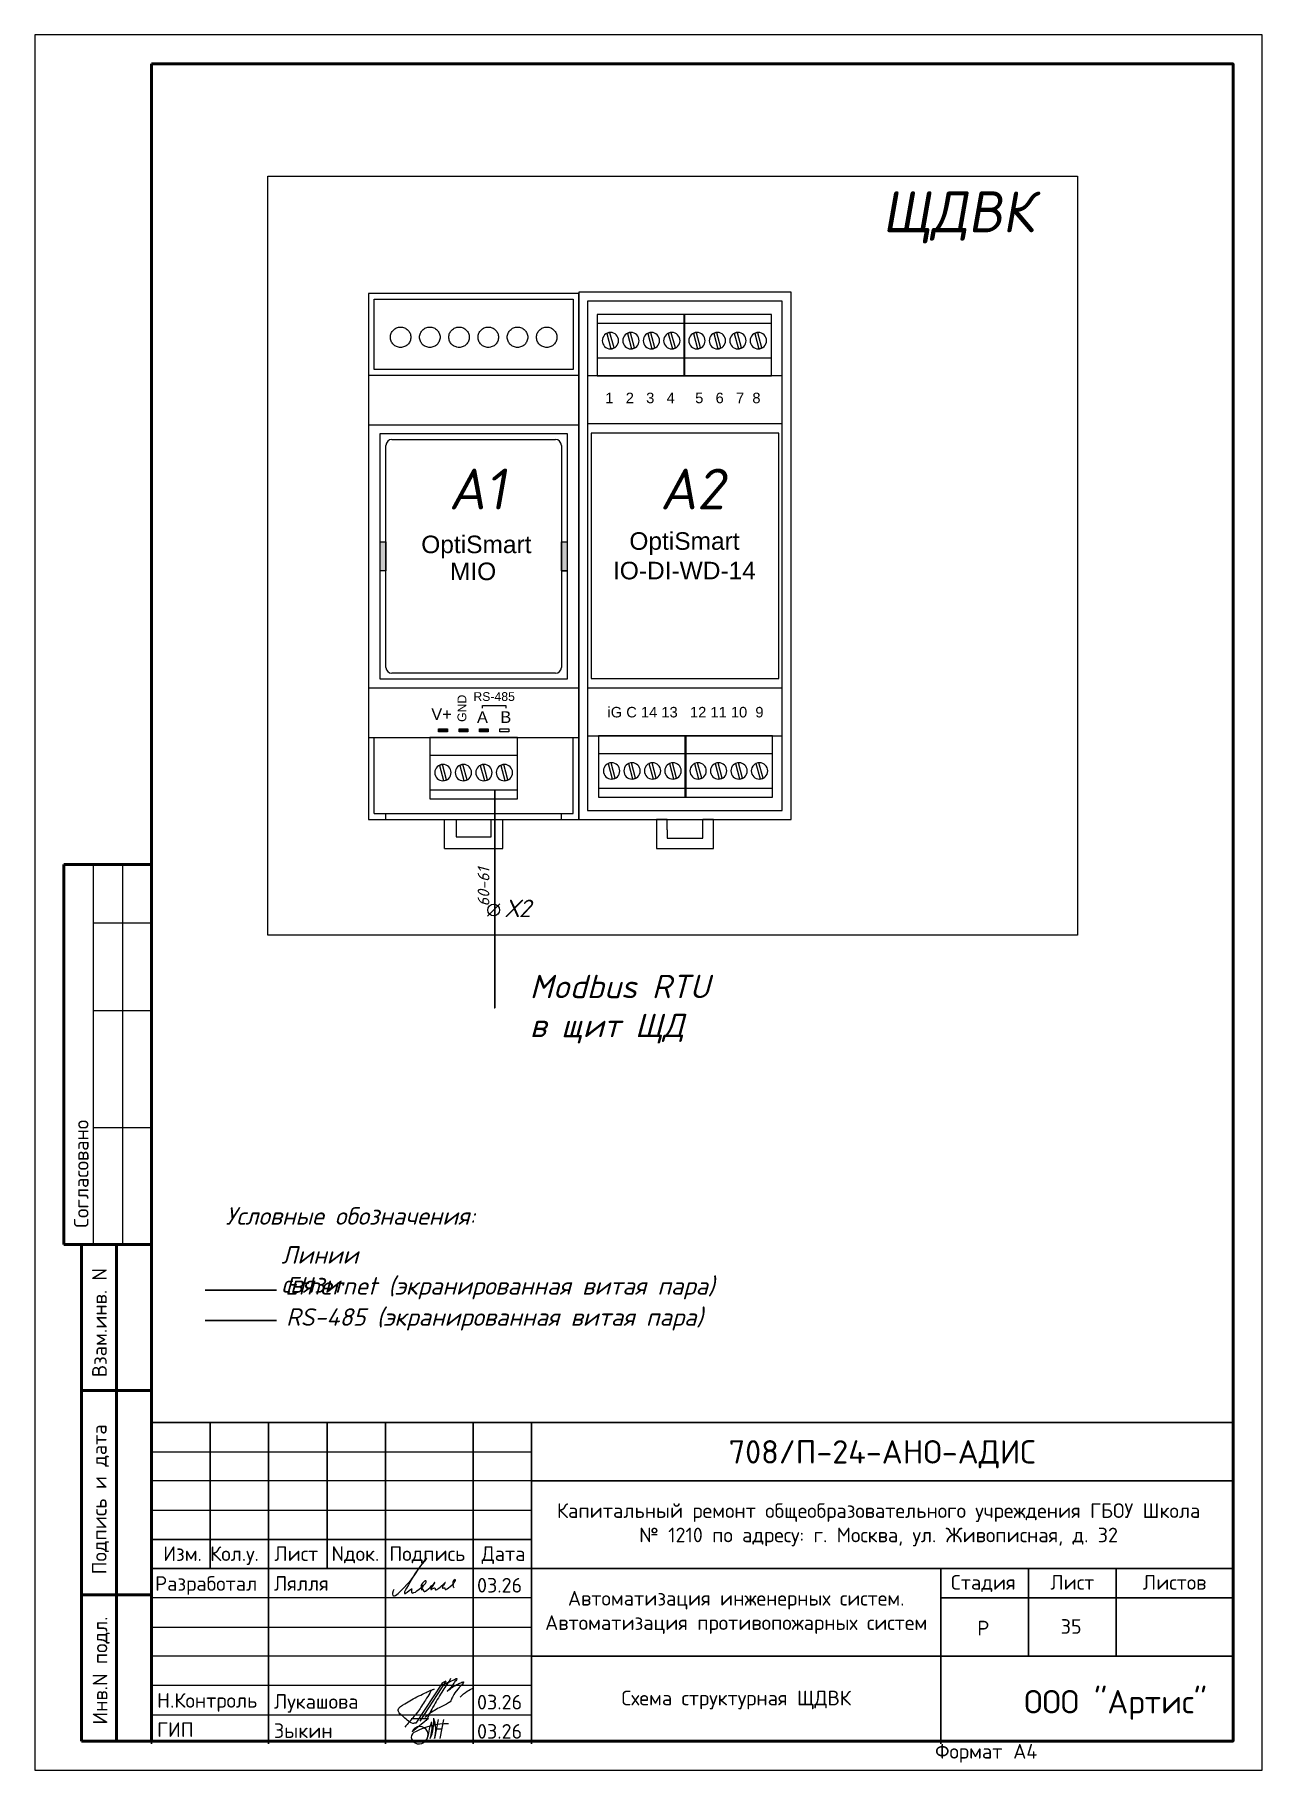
# Paper-space layout '1 (33)' of a CAD drawing. Header units: millimetres. Extents: x 10333 to 10543, y 857 to 1154.
# The model-space entities are those that its viewports show. They can reach past a viewport. Long polylines and large blocks are cut down to what shows.
import ezdxf
from ezdxf.enums import TextEntityAlignment as Align

# ---------------------------------------------------------------- set-up
doc = ezdxf.new("R2010")
doc.units = ezdxf.units.MM
for name, pattern in [('DASHED2', [0.375, 0.25, -0.125]), ('HIDDEN', [9.525, 6.35, -3.175]), ('невидимая2', [4.7625, 3.175, -1.5875])]:
    doc.linetypes.add(name, pattern=pattern)
for name, color, linetype in [('13-230VAC POWER DISTR.', 7, 'Continuous'), ('Основная', 7, 'Continuous'), ('СОТ', 7, 'Continuous'), ('Штампы', 7, 'Continuous')]:
    doc.layers.add(name, color=color, linetype=linetype)
for name, color, linetype, lineweight in [('text', 5, 'Continuous', 20), ('WB', 7, 'Continuous', 9), ('АР_текст', 250, 'Continuous', 40), ('Основная сплош', 7, 'Continuous', 30), ('Текст', 7, 'Continuous', 30)]:
    doc.layers.add(name, color=color, linetype=linetype, lineweight=lineweight)
for name, color, linetype, lineweight, true_color in [('Винты', 7, 'Continuous', 25, 0x000000), ('Клеммники', 7, 'Continuous', 25, 0x008000), ('ОФ_подписи', 5, 'Continuous', 13, 0x0000ff), ('Подписи', 5, 'Continuous', 18, 0x0000ff)]:
    doc.layers.add(name, color=color, linetype=linetype, lineweight=lineweight, true_color=true_color)
doc.styles.add('20', font='isocpeur.ttf', dxfattribs={"oblique": 10, "height": 20})
doc.styles.add('ICOCPEUR', font='isocpeur.ttf', dxfattribs={"height": 250})
doc.styles.add('PDF ISOCPEUR', font='isocpeur.ttf')
doc.styles.add('RubezhCAD', font='isocpeur.ttf')
doc.styles.get("Standard").update_dxf_attribs({"font": 'arial.ttf'})
doc.styles.add('Standart  GenSys', font='isocpeui.ttf', dxfattribs={"height": 2})
doc.styles.add('textstyle0', font='arial.ttf')
doc.styles.add('textstyle1', font='arial.ttf')
doc.styles.add('textstyle23', font='arial.ttf')
doc.styles.add('textstyle24', font='arial.ttf')
doc.styles.add('textstyle25', font='arial.ttf')
doc.styles.add('textstyle26', font='arial.ttf')
doc.styles.add('TIMES', font='times.ttf')
doc.styles.add('XREF1$0$Standard', font='isocpeur.ttf')
doc.styles.add('Подписи к клеммникам', font='arial.ttf', dxfattribs={"height": 1.8})

# ---------------------------------------------------------------- blocks, each defined once
blk = doc.blocks.new('П_Зыкин')
at = {"layer": 'ОФ_подписи', "color": 152, "ltscale": 100, "true_color": 0x0061c2, "transparency": 33554687}
for p, q in [((142, 249), (62, -174)), ((102, 37), (218, 37)), ((258, 249), (178, -174))]:
    blk.add_line(p, q, dxfattribs=at)
blk.add_lwpolyline([(-462, 273), (-74, 273), (-446, -30)], dxfattribs=at)
for centre, radius, start, end in [((-271, -94), 186, 314.2393, 159.9348), ((345, -1372), 1523, 88.8758, 117.8788), ((1109, -252), 1204, 158.7593, 174.231), ((-1024, 224), 1068, 337.8144, 2.8859), ((-849, 72), 852, 342.8308, 7.4815), ((-9, 182), 4.48, 8.9691, 155.6551), ((-643, 22), 732, 344.4555, 20.462), ((-318, -169), 151, 108.7568, 173.4251), ((-287, -115), 185, 191.5358, 322.3512)]:
    blk.add_arc(centre, radius, start, end, dxfattribs=at)
blk = doc.blocks.new('П_Лукашова')
at = {"layer": 'ОФ_подписи', "color": 152, "true_color": 0x0061c2}
for p, q in [((221, 339), (-221, -339)), ((286, 371), (-156, -307)), ((283, 370), (218, 338))]:
    blk.add_line(p, q, dxfattribs=at)
for points in [[(366, 415), (236, 213), (85, -37), (-50, -300)], [(221, 301), (344, 360), (434, 401), (475, 416), (464, 395), (420, 336), (342, 232), (310, 203), (337, 221), (420, 283), (490, 322), (558, 352), (576, 358), (491, 240), (403, 113), (374, 49), (360, 20)], [(-221, -339), (-276, -344), (-368, -289), (-446, -221), (-505, -166), (-522, -116), (-412, -16), (-295, 56), (-173, 120), (-49, 179), (33, 216), (87, 237), (52, 221), (11, 167), (-59, 51), (-126, -52), (-177, -132), (-256, -231), (-409, -409)], [(360, 20), (294, -18), (203, -65), (91, -124), (-73, -248)], [(530, 102), (646, 199), (748, 254)]]:
    blk.add_spline(points, degree=3, dxfattribs=at)
blk = doc.blocks.new('A$C11203D1A')
at = {"layer": 'Подписи', "lineweight": 25}
blk.add_lwpolyline([(0.24, 1.11), (0.09, 0.86), (0, 0.47), (0.01, 0.27), (0.06, 0.09), (0.17, 0.01), (0.33, 0), (0.53, 0.07), (0.73, 0.22), (0.94, 0.41), (1.81, 1.26), (2.64, 2.1), (3.19, 2.76), (3.8, 3.63), (4.42, 4.6), (5, 5.4), (5.39, 5.96), (5.72, 6.46), (5.82, 6.46), (5.73, 6.31), (4.71, 5.11), (3.82, 3.76), (2.71, 1.9), (2.36, 1.31), (2.15, 0.93), (2.05, 0.72), (2.04, 0.6), (2.04, 0.49), (2.07, 0.44), (2.13, 0.41), (2.22, 0.43), (2.34, 0.53), (2.48, 0.65), (2.83, 0.93), (3.1, 1.12), (3.23, 1.19), (3.28, 1.19), (3.29, 1.16), (3.26, 1.06), (3.23, 0.9), (3.22, 0.77), (3.24, 0.65), (3.26, 0.58), (3.34, 0.52), (3.42, 0.48), (3.54, 0.51), (3.66, 0.56), (3.92, 0.66), (4.17, 0.85), (4.57, 1.16), (4.82, 1.36), (5, 1.53), (5.18, 1.68), (5.48, 1.96), (5.64, 2.15), (5.74, 2.33), (5.75, 2.44), (5.75, 2.53), (5.69, 2.57), (5.6, 2.58), (5.49, 2.54), (5.33, 2.4), (5.12, 2.18), (4.99, 1.99), (4.9, 1.86), (4.85, 1.74), (4.87, 1.66), (4.92, 1.62), (5.03, 1.65), (5.11, 1.72), (5.21, 1.79), (5.24, 1.81), (5.28, 1.82), (5.31, 1.82), (5.32, 1.79), (5.26, 1.69), (5.19, 1.61), (5.11, 1.47), (5.03, 1.34), (4.98, 1.25), (4.97, 1.17), (4.97, 1.09), (5.01, 1.05), (5.05, 1.06), (5.1, 1.11), (5.14, 1.13), (5.2, 1.13), (5.23, 1.07), (5.27, 0.94), (5.32, 0.85), (5.35, 0.8), (5.43, 0.77), (5.52, 0.78), (5.61, 0.84), (5.88, 1), (6.13, 1.19), (6.42, 1.46), (6.68, 1.7), (6.94, 1.94), (7.06, 2.08), (7.22, 2.28), (7.23, 2.3), (7.23, 2.31), (7.2, 2.31), (7.18, 2.28), (7.15, 2.24), (6.76, 1.63), (6.67, 1.45), (6.59, 1.3), (6.56, 1.22), (6.56, 1.16), (6.57, 1.11), (6.6, 1.08), (6.65, 1.1), (6.7, 1.13), (6.79, 1.19), (6.88, 1.26), (6.99, 1.31), (7.07, 1.35), (7.18, 1.36), (7.23, 1.33), (7.27, 1.28), (7.28, 1.18), (7.28, 1.12), (7.3, 1.08), (7.34, 1.04), (7.38, 1.02), (7.45, 1.01), (7.52, 1.04), (7.6, 1.09), (7.73, 1.19), (7.93, 1.34), (8.13, 1.48), (8.36, 1.7), (8.65, 1.95), (8.78, 2.07), (8.9, 2.16), (8.98, 2.23), (9.03, 2.27), (9.04, 2.29), (9.02, 2.3), (8.99, 2.29), (8.97, 2.25), (8.92, 2.16), (8.7, 1.81), (8.57, 1.61), (8.52, 1.53), (8.51, 1.43), (8.53, 1.37), (8.56, 1.33), (8.6, 1.33), (8.66, 1.35), (8.72, 1.39), (8.76, 1.41), (8.86, 1.4), (8.93, 1.37), (8.94, 1.31), (8.96, 1.22), (8.98, 1.14), (9.02, 1.1), (9.08, 1.07), (9.17, 1.1), (9.24, 1.14), (9.33, 1.2), (9.56, 1.37), (9.86, 1.59), (10.18, 1.87), (10.41, 2.09), (10.57, 2.29), (10.72, 2.51), (10.76, 2.62), (10.77, 2.7), (10.75, 2.75), (10.68, 2.79), (10.58, 2.76), (10.5, 2.69), (10.38, 2.54), (10.32, 2.41), (10.31, 2.25), (10.32, 2.09), (10.33, 1.85), (10.35, 1.7), (10.37, 1.58), (10.4, 1.47), (10.47, 1.37)], dxfattribs=at)
blk = doc.blocks.new('Штамп')
at = {"layer": 'Основная'}
for p, q in [((-18500, 5000), (-12000, 5000)), ((-12000, 4500), (-18500, 4500)), ((-18500, 4000), (-12000, 4000)), ((-12000, 2500), (-18500, 2500)), ((-18500, 2000), (-12000, 2000)), ((-12000, 1500), (-18500, 1500)), ((-12000, 1000), (-18500, 1000)), ((-18500, 500), (-12000, 500))]:
    blk.add_line(p, q, dxfattribs=at)
at = {"layer": 'Основная сплош'}
for p, q in [((-18500, 5500), (0, 5500)), ((-18500, 5500), (-18500, 0)), ((-17500, 5500), (-17500, 3000)), ((-16500, 0), (-16500, 5500)), ((-15500, 5500), (-15500, 3000)), ((-14500, 0), (-14500, 5500)), ((-13000, 5500), (-13000, 0)), ((-12000, 0), (-12000, 5500)), ((-12000, 4500), (0, 4500)), ((-18500, 3500), (-12000, 3500)), ((0, 3000), (-18500, 3000)), ((-5000, 3000), (-5000, 0)), ((-3500, 3000), (-3500, 1500)), ((-2000, 3000), (-2000, 1500)), ((-5000, 2500), (0, 2500)), ((-12000, 1500), (0, 1500))]:
    blk.add_line(p, q, dxfattribs=at)
at = {"transparency": 33554687, "xscale": 100, "yscale": 100, "zscale": 100}
blk.add_blockref('A$C11203D1A', (-14379, 2533), dxfattribs=at)
at = {"layer": 'ОФ_подписи', "color": 5}
for name, p, xscale, yscale, zscale in [('П_Лукашова', (-13755, 700), 1.010226427429054, 1.010226427429054, 1.010226427429054), ('П_Зыкин', (-13706, 228), 0.7621923841183493, 0.7621923841183493, 0.7621923841183493)]:
    blk.add_blockref(name, p, dxfattribs=dict(at, xscale=xscale, yscale=yscale, zscale=zscale))
at = {"transparency": 33554687, "insert": (-8500, 2250), "char_height": 250, "width": 7000, "attachment_point": 5, "style": 'PDF ISOCPEUR'}
blk.add_mtext('Автоматизация инженерных систем. Автоматизация противопожарных систем', dxfattribs=at)
at = {"layer": 'АР_текст', "color": 7, "transparency": 33554687, "insert": (-2009, 668), "char_height": 400, "width": 7750, "attachment_point": 5, "style": 'RubezhCAD'}
blk.add_mtext('{\\C0;ООО "Артис"}', dxfattribs=at)
at = {"layer": 'Текст', "color": 0, "style": 'RubezhCAD'}
blk.add_text('708/П-24-АНО-АДИС', height=400, dxfattribs=at).set_placement((-6000, 4798), align=Align.CENTER)
at = {"layer": 'Текст', "linetype": 'Continuous', "style": 'RubezhCAD'}
for s, p in [('Изм.', (-18302, 3131)), ('Кол.у.', (-17500, 3131)), ('Лист', (-16402, 3131)), ('Nдок.', (-15424, 3131)), ('Подпись', (-14434, 3131)), ('Дата', (-12857, 3131))]:
    blk.add_text(s, height=250, dxfattribs=at).set_placement(p)
at = {"layer": 'Текст', "style": 'ICOCPEUR'}
for s, p in [('Разработал', (-18441, 2620)), ('Лялля', (-16408, 2622)), ('03.26', (-12934, 2590)), ('Н.Контроль', (-18407, 620)), ('Лукашова', (-16408, 602)), ('03.26', (-12934, 590)), ('ГИП', (-18407, 120)), ('Зыкин', (-16408, 102)), ('03.26', (-12934, 90))]:
    blk.add_text(s, height=250, dxfattribs=at).set_placement(p)
at = {"layer": 'Текст', "color": 7, "linetype": 'Continuous', "style": 'RubezhCAD'}
for s, p in [('Стадия', (-4273, 2640)), ('Лист', (-2750, 2640)), ('Листов', (-1000, 2640))]:
    blk.add_text(s, height=250, dxfattribs=at).set_placement(p, align=Align.CENTER)
at = {"layer": 'Текст', "color": 7, "style": 'RubezhCAD'}
blk.add_text('Р', height=250, dxfattribs=at).set_placement((-4273, 1857), align=Align.CENTER)
at = {"layer": 'Текст', "ltscale": 100, "insert": (-6063, 3750), "char_height": 250, "attachment_point": 5, "style": 'RubezhCAD'}
blk.add_mtext_dynamic_manual_height_columns('\\pi-3.125;Капитальный ремонт общеобразовательного учреждения ГБОУ Школа{\\H1.25x; }\\P№ 1210 по адресу: г. Москва, ул. Живописная, д. 32{\\H1.21604x; }\\P', width=11832.53, gutter_width=1250, heights=[1893], dxfattribs=at)
at = {"layer": 'Текст', "ltscale": 100, "style": 'RubezhCAD'}
blk.add_attdef('ЛИСТОВ', text='', height=250, dxfattribs=at).set_placement((-1000, 1857), align=Align.CENTER)
at = {"layer": 'Текст', "ltscale": 100, "style": 'TIMES'}
blk.add_attdef('НАЗВАНИЕ', text='', height=250, dxfattribs=at).set_placement((-8500, 750), align=Align.MIDDLE_CENTER)
blk = doc.blocks.new('15EDGKC-3.5-04P')
at = {"layer": 'Винты'}
for p, q in [((2.16, 5.87), (1.64, 5.74)), ((1.64, 5.74), (2.34, 3.13)), ((2.86, 3.26), (2.16, 5.87)), ((2.34, 3.13), (2.86, 3.26)), ((5.66, 5.87), (5.14, 5.74)), ((5.14, 5.74), (5.84, 3.13)), ((6.36, 3.26), (5.66, 5.87)), ((5.84, 3.13), (6.36, 3.26)), ((9.16, 5.87), (8.64, 5.74)), ((8.64, 5.74), (9.34, 3.13)), ((9.86, 3.26), (9.16, 5.87)), ((9.34, 3.13), (9.86, 3.26)), ((12.66, 5.87), (12.14, 5.74)), ((12.14, 5.74), (12.84, 3.13)), ((13.36, 3.26), (12.66, 5.87)), ((12.84, 3.13), (13.36, 3.26))]:
    blk.add_line(p, q, dxfattribs=at)
for centre, start, end in [((2.25, 4.5), 0, 180), ((2.25, 4.5), 180, 0), ((5.75, 4.5), 0, 180), ((5.75, 4.5), 180, 0), ((9.25, 4.5), 0, 180), ((9.25, 4.5), 180, 0), ((12.75, 4.5), 0, 180), ((12.75, 4.5), 180, 0)]:
    blk.add_arc(centre, 1.4, start, end, dxfattribs=at)
at = {"layer": 'Клеммники'}
blk.add_line((0, 10.5), (0, 10.5), dxfattribs=at)
at = {"layer": 'Клеммники', "color": 96, "true_color": 0x008000}
for points in [[(0, 0), (15, 0), (15, 10.5), (0, 10.5)], [(0, 7.5), (15, 7.5), (15, 10.5), (0, 10.5)], [(0, 0), (15, 0), (15, 1.5), (0, 1.5)]]:
    blk.add_lwpolyline(points, close=True, dxfattribs=at)
blk = doc.blocks.new('OptiSmart MIO')
for points in [[(33.05, 42.54), (33.05, 47.54), (34.05, 47.54), (34.05, 42.54)], [(2, 42.5), (2, 47.5), (3, 47.5), (3, 42.5)]]:
    blk.add_hatch(color=256).paths.add_polyline_path(points)
at = {"true_color": 0xff0000}
blk.add_hatch(color=1, dxfattribs=at).paths.add_polyline_path([(13.5, 15.5), (13.5, 15), (12, 15), (12, 15.5)])
at = {"true_color": 0x000000}
blk.add_hatch(color=18, dxfattribs=at).paths.add_polyline_path([(17, 15.5), (17, 15), (15.5, 15), (15.5, 15.5)])
at = {"true_color": 0xffff00}
blk.add_hatch(color=2, dxfattribs=at).paths.add_polyline_path([(20.5, 15.5), (20.5, 15), (19, 15), (19, 15.5)])
for p, q in [((36, 90), (0, 90)), ((0, 90), (0, 0)), ((36, 0), (36, 90)), ((1, 89), (35, 89)), ((1, 77), (1, 89)), ((35, 89), (35, 77)), ((0, 76), (36, 76)), ((35, 77), (1, 77)), ((0, 67.5), (36, 67.5)), ((2, 66), (34, 66)), ((2, 24), (2, 66)), ((34, 66), (34, 24)), ((3, 26), (3, 64)), ((4, 65), (32, 65)), ((33, 64), (33, 26)), ((2, 47.5), (3, 47.5)), ((2, 42.5), (2, 47.5)), ((3, 47.5), (3, 42.5)), ((33, 47.5), (34, 47.5)), ((33, 47.5), (34, 47.5)), ((33, 42.5), (33, 47.5)), ((34, 47.5), (34, 42.5)), ((3, 42.5), (2, 42.5)), ((33, 42.5), (34, 42.5)), ((34, 42.5), (33, 42.5)), ((34, 24), (2, 24)), ((32, 25), (4, 25)), ((0, 22.5), (36, 22.5)), ((19.5, 19), (19.5, 19.5)), ((19.5, 19.5), (23.5, 19.5)), ((23.5, 19.5), (23.5, 19)), ((0, 14), (36, 14)), ((1, 1), (1, 14)), ((35, 1), (35, 14)), ((0, 0), (36, 0)), ((1, 1), (35, 1)), ((3, 0), (3, 1)), ((13, -5), (13, 0)), ((15, 0), (15, -3)), ((21, -3), (21, 0)), ((23, -5), (23, 0)), ((33, 0), (33, 1)), ((13, -5), (23, -5)), ((15, -3), (21, -3))]:
    blk.add_line(p, q)
at = {"color": 1, "true_color": 0xff0000}
for p, q in [((12, 15.5), (13.5, 15.5)), ((12, 15), (12, 15.5)), ((13.5, 15), (12, 15)), ((13.5, 15.5), (13.5, 15))]:
    blk.add_line(p, q, dxfattribs=at)
at = {"color": 18, "true_color": 0x000000}
for p, q in [((15.5, 15.5), (17, 15.5)), ((15.5, 15), (15.5, 15.5)), ((17, 15), (15.5, 15)), ((17, 15.5), (17, 15)), ((22.5, 15.5), (24, 15.5)), ((22.5, 15), (22.5, 15.5)), ((24, 15), (22.5, 15)), ((24, 15.5), (24, 15))]:
    blk.add_line(p, q, dxfattribs=at)
at = {"color": 2, "true_color": 0xffff00}
for p, q in [((19, 15.5), (20.5, 15.5)), ((19, 15), (19, 15.5)), ((20.5, 15), (19, 15)), ((20.5, 15.5), (20.5, 15))]:
    blk.add_line(p, q, dxfattribs=at)
at = {"linetype": 'DASHED2', "ltscale": 0.7}
for centre in [(5.5, 82.5), (10.5, 82.5), (15.5, 82.5), (20.5, 82.5), (25.5, 82.5), (30.5, 82.5)]:
    blk.add_circle(centre, 1.75, dxfattribs=at)
for centre, start, end in [((4, 64), 90, 180), ((32, 64), 0, 90), ((4, 26), 180, 270), ((32, 26), 270, 0)]:
    blk.add_arc(centre, 1, start, end)
blk.add_blockref('15EDGKC-3.5-04P', (10.5, 3.5))
at = {"style": 'textstyle23'}
for s, p in [('OptiSmart', (9.03, 44.65)), ('MIO', (13.94, 40.04))]:
    blk.add_text(s, height=3, dxfattribs=at).set_placement(p, align=Align.BOTTOM_LEFT)
at = {"insert": (16, 19), "char_height": 1, "attachment_point": 5, "rotation": 90, "style": 'textstyle1'}
blk.add_mtext('\\H1.5;GND', dxfattribs=at)
for s, insert, char_height, attachment_point, style in [('\\H1.5;RS-485', (21.5, 21), 1, 5, 'textstyle0'), ('\\H2;V+', (12.5, 18), 1, 5, 'textstyle24'), ('A', (19.5, 18.5), 2, 2, 'textstyle25'), ('B', (23.5, 18.5), 2, 2, 'textstyle26')]:
    blk.add_mtext(s, dxfattribs=dict(insert=insert, char_height=char_height, attachment_point=attachment_point, style=style))
blk = doc.blocks.new('WBIO-DI-WD-14')
at = {"layer": 'WB'}
for p, q in [((36.3, 90.2), (0, 90.2)), ((0, 90.2), (0, 0)), ((36.3, 0), (36.3, 90.2)), ((34.8, 88.7), (1.5, 88.7)), ((1.5, 88.7), (1.5, 1.5)), ((34.8, 1.5), (34.8, 88.7)), ((0, 75.91), (0, 75.91)), ((0, 75.91), (0, 14.29)), ((34.8, 75.91), (1.5, 75.91)), ((36.3, 14.29), (36.3, 75.91)), ((0, 67.67), (0, 67.67)), ((34.8, 67.67), (1.5, 67.67)), ((34.2, 66.1), (2.1, 66.1)), ((2.1, 66.1), (2.1, 24.1)), ((34.2, 24.1), (34.2, 66.1)), ((2.1, 24.1), (34.2, 24.1)), ((1.5, 22.53), (34.8, 22.53)), ((1.5, 14.29), (34.8, 14.29)), ((0, 0), (36.3, 0)), ((1.5, 1.5), (34.8, 1.5)), ((15.1, -1.8), (15.1, 0)), ((21.2, -1.8), (21.2, 0))]:
    blk.add_line(p, q, dxfattribs=at)
for points in [[(15.1, 0), (13.3, 0), (13.3, -5), (23, -5), (23, 0), (21.2, 0)], [(15.1, -1.8), (15.1, -3.2), (21.2, -3.2), (21.2, -1.8)]]:
    blk.add_lwpolyline(points, dxfattribs=at)
at = {"layer": 'WB', "rotation": 180}
for p in [(18.15, 86.41), (32.95, 86.41)]:
    blk.add_blockref('15EDGKC-3.5-04P', p, dxfattribs=at)
at = {"layer": 'WB'}
for p in [(3.35, 3.79), (18.15, 3.79)]:
    blk.add_blockref('15EDGKC-3.5-04P', p, dxfattribs=at)
at = {"layer": 'WB', "style": 'Подписи к клеммникам'}
for s, p in [('             1   2   3   4     5   6   7  8', (-4.56, 71.21)), ('       iG C 14 13   12 11 10  9', (0, 17.44))]:
    blk.add_text(s, height=1.8, dxfattribs=at).set_placement(p)
at = {"layer": 'WB'}
blk.add_attdef('Name_001', (16.17, 43.6), '', height=3, dxfattribs=at)
blk = doc.blocks.new('*U21')
at = {"lineweight": 50}
for p, q in [((5, 155), (20, 155)), ((5, 155), (5, 90)), ((5, 90), (20, 90)), ((8, 5), (8, 90)), ((14, 5), (14, 90)), ((8, 65), (20, 65)), ((8, 30), (20, 30)), ((8, 5), (20, 5))]:
    blk.add_line(p, q, dxfattribs=at)
for p, q in [((10, 155), (10, 90)), ((15, 155), (15, 90)), ((10, 145), (20, 145)), ((10, 130), (20, 130)), ((10, 110), (20, 110)), ((5, 90), (8, 90))]:
    blk.add_line(p, q)
blk.add_lwpolyline([(0, 0), (210, 0), (210, 297), (0, 297)], close=True)
blk.add_lwpolyline([(20, 292), (205, 292), (205, 5), (20, 5)], close=True, dxfattribs=at)
at = {"style": 'XREF1$0$Standard'}
for s, p in [('Согласовано', (7.95, 102.07)), ('Взам.инв. N', (11.07, 76.61)), ('Подпись и дата', (11.04, 46.36)), ('Инв.N подл.', (11.17, 17.07))]:
    blk.add_text(s, height=2.5, rotation=90, dxfattribs=at).set_placement(p, align=Align.MIDDLE_CENTER)
blk.add_text('Формат', height=2.5, dxfattribs=at).set_placement((154.02, 2))
blk.add_text('А4', height=2.5, dxfattribs=at).set_placement((171.51, 2), align=Align.RIGHT)
for tag, p in [('СОГЛАСОВАНО_ДАТА2', (14.37, 145.56)), ('СОГЛАСОВАНО_ДАТА3', (19.37, 145.56)), ('СОГЛАСОВАНО_ФАМИЛИЯ2', (14.37, 110.56)), ('СОГЛАСОВАНО_ФАМИЛИЯ3', (19.37, 110.56)), ('СОГЛАСОВАНО_ДОЛЖНОСТЬ2', (14.37, 90.56)), ('СОГЛАСОВАНО_ДОЛЖНОСТЬ3', (19.37, 90.56))]:
    blk.add_attdef(tag, p, '', height=2.5, rotation=90, dxfattribs=at)
for tag, p in [('ВЗАМ_ИНВ_НОМЕР', (19.37, 77.5)), ('ИНВ_N_ПОДЛ', (19.37, 17.5))]:
    blk.add_attdef(tag, text='', height=2.5, rotation=90, dxfattribs=at).set_placement(p, align=Align.CENTER)
blk.add_attdef('ИНВ_ДАТА', text='', height=2.5, rotation=90, dxfattribs=at).set_placement((19.37, 63.83), align=Align.RIGHT)

msp = doc.modelspace()

# ---------------------------------------------------------------- linework, layer by layer
at = {"color": 94, "lineweight": 30, "ltscale": 4}
msp.add_line((1218305.2, 32175.9), (1219524.5, 32175.9), dxfattribs=at)
at = {"color": 1, "lineweight": 30, "ltscale": 4}
msp.add_line((1218305.2, 31658.2), (1219524.5, 31658.2), dxfattribs=at)
at = {"linetype": 'HIDDEN', "lineweight": 13, "ltscale": 2}
msp.add_lwpolyline([(1219377.6, 51239.9), (1233226.8, 51239.9), (1233226.8, 38251.9), (1219377.6, 38251.9)], close=True, dxfattribs=at)
at = {"color": 1, "lineweight": 30}
msp.add_lwpolyline([(1223256.1, 40735.2), (1223256.1, 39089.6), (1223256.1, 39089.6), (1223256.1, 37007.3), (1223256.1, 37007.3)], dxfattribs=at)
at = {"ltscale": 100}
msp.add_lwpolyline([(1223132.4, 38577.2), (1223344.6, 38789.3)], dxfattribs=at)
at = {"color": 1, "lineweight": 30}
msp.add_lwpolyline([(1223256.1, 37007.3, 0, 0, 0), (1224695.2, 37007.3, 0, 0, 0), (1224695.2, 37007.3, 0, 0, 0), (1224695.2, 37007.3, 0, 0, 0), (1227614.7, 37007.3, 300, 0, 0), (1228241.1, 37007.3, 0, 0, 0)], format="xyseb", dxfattribs=at)
at = {"ltscale": 100}
msp.add_circle((1223238.5, 38683.3), 100, dxfattribs=at)

# ---------------------------------------------------------------- block references
at = {"xscale": 100, "yscale": 100, "zscale": 100}
msp.add_blockref('OptiSmart MIO', (1221096.5, 40235.2), dxfattribs=at)
ref = msp.add_blockref('WBIO-DI-WD-14', (1224696.5, 40235.2), dxfattribs=dict(xscale=100, yscale=100, zscale=100))
ref.add_attrib('Name_001', 'OptiSmart', (1225559.7, 44847.8), dxfattribs={"layer": 'WB', "height": 300})
ref.add_attrib('Name_002', 'IO-DI-WD-14', (1225279.8, 44342.5), dxfattribs={"layer": 'WB', "height": 300})
at = {"layer": 'СОТ'}
msp.add_blockref('Штамп', (1235887.7, 24413.1), dxfattribs=at)
at = {"layer": 'Штампы', "color": 7, "transparency": 33554687, "xscale": 100, "yscale": 100, "zscale": 100}
msp.add_blockref('*U21', (1215387.7, 23961.7), dxfattribs=at)

# ---------------------------------------------------------------- texts
at = {"color": 1, "insert": (1223857.4, 36986.6), "char_height": 400, "width": 3971.268, "attachment_point": 4, "style": 'Standart  GenSys'}
msp.add_mtext('Modbus RTU\\Pв щит ЩД', dxfattribs=at)
at = {"linetype": 'невидимая2', "char_height": 300, "attachment_point": 1, "style": 'Standart  GenSys'}
for s, insert, width in [('{\\fISOCPEUR|b1|i1|c204|p34;Условные обозначения:}', (1218654.2, 33598), 5203.18), ('Линии связи', (1219608.1, 32932.1), 2348.216), ('Ethernet (экранированная витая пара)', (1219670.6, 32401.9), 9660.439), ('RS-485 (экранированная витая пара)', (1219686.8, 31868.4), 8165.288)]:
    msp.add_mtext(s, dxfattribs=dict(at, insert=insert, width=width))
at = {"layer": '13-230VAC POWER DISTR.', "color": 94, "linetype": 'Continuous', "style": 'Standart  GenSys'}
msp.add_text('60-61', height=200, rotation=90, dxfattribs=at).set_placement((1223165, 38745.6))
at = {"layer": '13-230VAC POWER DISTR.', "linetype": 'Continuous', "style": 'Standart  GenSys'}
msp.add_text('Х2', height=300, dxfattribs=at).set_placement((1223437, 38561.1))
at = {"layer": 'text', "color": 0, "style": '20', "oblique": 10}
msp.add_text('ЩДВК', height=700, rotation=360, dxfattribs=at).set_placement((1229887.1, 50281.8))
at = {"layer": 'text', "style": '20', "oblique": 10}
for s, p in [('A1', (1222470.2, 45538.2)), ('A2', (1226085.2, 45538.2))]:
    msp.add_text(s, height=700, rotation=360, dxfattribs=at).set_placement(p)
at = {"layer": 'СОТ', "char_height": 250, "width": 7000, "attachment_point": 5, "style": 'ICOCPEUR'}
for s, insert in [('{\\C0;35}', (1233117.7, 26423)), ('Схема структурная ЩДВК', (1227387.7, 25164.9))]:
    msp.add_mtext(s, dxfattribs=dict(at, insert=insert))

psp = doc.layouts.new('1 (33)')

# ---------------------------------------------------------------- viewports
at = {"layer": 'Defpoints'}
psp.add_viewport(center=(10437.52, 1005.6), size=(210, 297), view_center_point=(1225887.71, 38811.74), view_height=29700, dxfattribs=at)

doc.saveas('drawing.dxf')
